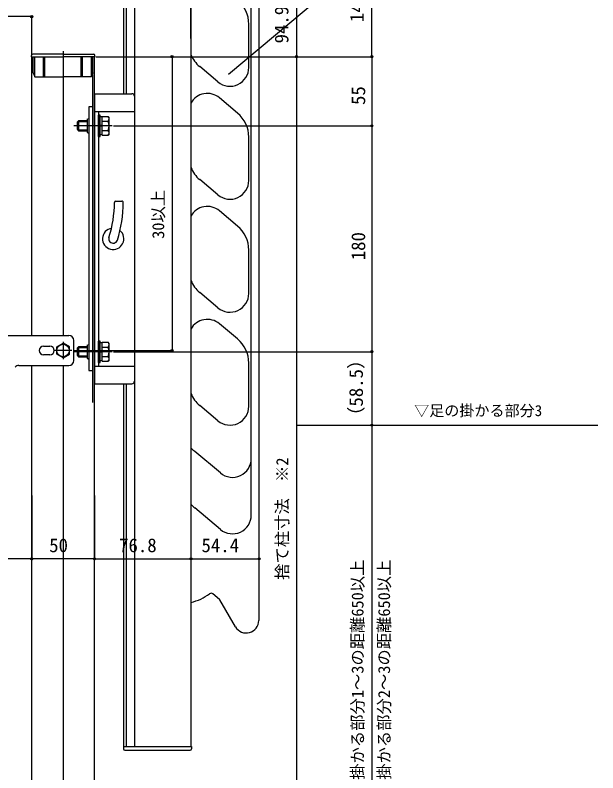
# Model space of a CAD drawing. Units: millimetres, scale not verified. Extents: x -876 to 875, y -1310 to 1303.
# Drawn here: x -467 to -3, y 184 to 788 of the extents above; entities that cross this region are included whole.
import ezdxf
from ezdxf.enums import TextEntityAlignment as Align

# ---------------------------------------------------------------- set-up
doc = ezdxf.new("R2010")
doc.units = ezdxf.units.MM
doc.header["$LTSCALE"] = 6
for name, color, linetype in [('0-1_USER1', 3, 'Continuous'), ('0-3_YKK_12', 2, 'Continuous'), ('0-4_YKK_13', 4, 'Continuous'), ('0-5_YKK_A1', 4, 'Continuous'), ('0-6_YKK_D', 6, 'Continuous')]:
    doc.layers.add(name, color=color, linetype=linetype)
doc.styles.add('ＭＳ ゴシック', font='')
doc.styles.get('ＭＳ ゴシック').set_extended_font_data('MS Gothic')

msp = doc.modelspace()

# ---------------------------------------------------------------- linework, layer by layer
at = {"layer": '0-3_YKK_12'}
for p, q in [((-454, 532.721), (-454, 754.721)), ((-429, 759.221), (-429, 532.721)), ((-404, 54.721), (-404, 754.721)), ((-405.4, 479.221), (-405.4, 740.221)), ((-404.1, 479.221), (-404.1, 740.221)), ((-454, 132.721), (-454, 508.721)), ((-429, 508.721), (-429, 132.721))]:
    msp.add_line(p, q, dxfattribs=at)
at = {"layer": '0-4_YKK_13'}
for p, q in [((-140.364, 872.125), (-297.2, 740.524)), ((-279.103, 389.603), (-279.103, 862.626)), ((-273.103, 862.621), (-273.103, 305.621)), ((-380.9, 805.221), (-380.9, 725.221)), ((-378.7, 805.221), (-378.7, 725.221)), ((-372.2, 805.221), (-372.225, 205.221)), ((-327.2, 805.221), (-327.225, 205.221)), ((-281.103, 746.222), (-281.103, 780.722)), ((-454.2, 754.721), (-454.2, 755.721)), ((-454.2, 754.721), (-429, 754.721)), ((-429, 756.721), (-453.2, 756.721)), ((-452.7, 742.018), (-452.7, 754.721)), ((-451.5, 738.721), (-451.5, 754.721)), ((-444.5, 738.721), (-444.5, 754.721)), ((-443.5, 738.721), (-443.5, 754.721)), ((-429, 756.721), (-404.8, 756.721)), ((-403.8, 754.721), (-429, 754.721)), ((-414.5, 738.721), (-414.5, 754.721)), ((-413.5, 738.721), (-413.5, 754.721)), ((-406.5, 738.721), (-406.5, 754.721)), ((-405.3, 742.018), (-405.3, 754.721)), ((-403.8, 754.721), (-403.8, 755.721)), ((-305.745, 734.732), (-320.173, 746.838)), ((-452.7, 742.018), (-451.5, 738.721)), ((-451.5, 738.721), (-429, 738.721)), ((-406.5, 738.721), (-429, 738.721)), ((-405.3, 742.018), (-406.5, 738.721)), ((-404.1, 725.221), (-404.1, 494.221)), ((-404.1, 725.221), (-374.2, 725.221)), ((-290.034, 709.873), (-304.461, 721.979)), ((-404.1, 711.221), (-372.2, 711.221)), ((-400.9, 711.221), (-400.9, 508.221)), ((-397.9, 706.771), (-399.5, 706.771)), ((-397.9, 707.227), (-392.981, 707.227)), ((-397.9, 692.216), (-397.9, 707.227)), ((-392.4, 706.221), (-392.981, 707.227)), ((-417.9, 702.521), (-416.7, 703.721)), ((-417.9, 702.521), (-417.9, 696.921)), ((-417.348, 703.073), (-409.7, 703.073)), ((-416.7, 703.721), (-416.7, 695.721)), ((-409.7, 703.721), (-416.7, 703.721)), ((-409.7, 704.971), (-408.6, 705.606)), ((-409.7, 704.971), (-409.7, 694.471)), ((-397.9, 695.721), (-397.9, 703.721)), ((-397.9, 703.474), (-392.981, 703.474)), ((-392.4, 693.221), (-392.4, 706.221)), ((-389.9, 699.721), (-420.4, 699.721)), ((-417.9, 696.921), (-416.7, 695.721)), ((-417.348, 696.369), (-409.7, 696.369)), ((-416.7, 695.721), (-409.7, 695.721)), ((-409.7, 694.471), (-408.6, 693.836)), ((-397.9, 699.971), (-399.5, 699.971)), ((-397.9, 699.471), (-399.5, 699.471)), ((-397.9, 695.969), (-392.981, 695.969)), ((-399.5, 692.671), (-397.9, 692.671)), ((-397.9, 692.216), (-392.981, 692.216)), ((-392.4, 693.221), (-392.981, 692.216)), ((-281.103, 656.222), (-281.103, 690.722)), ((-305.745, 644.732), (-320.173, 656.838)), ((-387.096, 639.721), (-382.096, 639.721)), ((-290.034, 619.873), (-304.461, 631.979)), ((-281.103, 566.222), (-281.103, 600.722)), ((-305.745, 554.732), (-320.173, 566.838)), ((-290.034, 529.873), (-304.461, 541.979)), ((-481, 532.721), (-424.5, 532.721)), ((-429, 527.721), (-429, 513.721)), ((-420.5, 512.721), (-420.5, 528.721)), ((-409.7, 524.971), (-408.6, 525.606)), ((-397.9, 526.771), (-399.5, 526.771)), ((-397.9, 527.227), (-392.981, 527.227)), ((-397.9, 512.216), (-397.9, 527.227)), ((-392.4, 526.221), (-392.981, 527.227)), ((-392.4, 513.221), (-392.4, 526.221)), ((-444.5, 524.221), (-439.5, 524.221)), ((-422, 520.721), (-436, 520.721)), ((-389.9, 519.721), (-420.4, 519.721)), ((-417.9, 522.521), (-416.7, 523.721)), ((-417.9, 522.521), (-417.9, 516.921)), ((-417.348, 523.073), (-409.7, 523.073)), ((-416.7, 523.721), (-416.7, 515.721)), ((-409.7, 523.721), (-416.7, 523.721)), ((-409.7, 524.971), (-409.7, 514.471)), ((-397.9, 519.971), (-399.5, 519.971)), ((-397.9, 519.471), (-399.5, 519.471)), ((-397.9, 515.721), (-397.9, 523.721)), ((-397.9, 523.474), (-392.981, 523.474)), ((-439.5, 517.221), (-444.5, 517.221)), ((-417.9, 516.921), (-416.7, 515.721)), ((-417.348, 516.369), (-409.7, 516.369)), ((-416.7, 515.721), (-409.7, 515.721)), ((-409.7, 514.471), (-408.6, 513.836)), ((-397.9, 515.969), (-392.981, 515.969)), ((-392.4, 513.221), (-392.981, 512.216)), ((-464.343, 508.721), (-424.5, 508.721)), ((-404.1, 508.221), (-372.2, 508.221)), ((-399.5, 512.671), (-397.9, 512.671)), ((-397.9, 512.216), (-392.981, 512.216)), ((-281.103, 476.222), (-281.103, 510.722)), ((-404.1, 494.221), (-374.2, 494.221)), ((-380.9, 494.221), (-380.925, 203.221)), ((-378.7, 494.221), (-378.725, 205.221)), ((-305.745, 464.732), (-320.173, 476.838)), ((-303.745, 423.159), (-324.173, 440.3)), ((-303.745, 378.159), (-324.173, 395.3)), ((-304.327, 322.261), (-309.79, 326.845)), ((-291.764, 300.621), (-304.104, 321.995)), ((-379.925, 202.221), (-327.725, 202.221))]:
    msp.add_line(p, q, dxfattribs=at)
for points in [[(-405.4, 504.721), (-405.4, 714.721), (-408.6, 714.721), (-408.6, 504.721)], [(-401.1, 708.221), (-401.1, 691.221), (-399.5, 691.221), (-399.5, 708.221)], [(-401.1, 528.221), (-401.1, 511.221), (-399.5, 511.221), (-399.5, 528.221)]]:
    msp.add_lwpolyline(points, close=True, dxfattribs=at)
for points in [[(-429, 514.948), (-434, 517.835), (-434, 523.608), (-429, 526.495)], [(-429, 514.948), (-424, 517.835), (-424, 523.608), (-429, 526.495)], [(-380.925, 205.221), (-326.725, 205.221), (-326.725, 203.221)]]:
    msp.add_lwpolyline(points, dxfattribs=at)
msp.add_circle((-429, 520.721), 5, dxfattribs=at)
for centre, radius, start, end in [((-306.103, 780.722), 25, 0, 50), ((-453.2, 755.721), 1, 90, 180), ((-404.8, 755.721), 1, 0, 90), ((-304.103, 765.989), 25, 202.50174, 230), ((-296.103, 746.222), 15, 230, 0), ((-374.2, 723.221), 2, 0, 90), ((-314.103, 710.488), 15, 50, 150.82288), ((-395.723, 705.351), 3.323, 325.61575, 34.38425), ((-306.103, 690.722), 25, 0, 50), ((-404.819, 699.721), 12.419, 342.41205, 17.58795), ((-395.723, 694.092), 3.323, 325.61575, 34.38425), ((-304.103, 675.989), 25, 202.50174, 230), ((-296.103, 656.222), 15, 230, 0), ((-481.096, 638.858), 93, 342.42628, 359.9168), ((-387.096, 638.721), 1, 90, 179.9168), ((-481.096, 638.858), 100, 342.42628, 359.921), ((-382.096, 638.721), 1, 359.921, 90), ((-314.103, 620.488), 15, 50, 150.82288), ((-389.1, 609.721), 8.5, 99.06344, 50.39019), ((-306.103, 600.722), 25, 0, 50), ((-389.1, 609.721), 3.5, 162.42628, 342.42628), ((-304.103, 585.989), 25, 202.50174, 230), ((-296.103, 566.222), 15, 230, 0), ((-314.103, 530.488), 15, 50, 150.82288), ((-424.5, 528.721), 4, 0, 90), ((-395.723, 525.351), 3.323, 325.61575, 34.38425), ((-306.103, 510.722), 25, 0, 50), ((-444.5, 520.721), 3.5, 90, 270), ((-439.5, 520.721), 3.5, 270, 90), ((-404.819, 519.721), 12.419, 342.41205, 17.58795), ((-395.723, 514.092), 3.323, 325.61575, 34.38425), ((-464.343, 504.721), 4, 90, 134.99992), ((-424.5, 512.721), 4, 270, 0), ((-374.2, 496.221), 2, 270, 0), ((-304.103, 495.989), 25, 202.50174, 230), ((-296.103, 476.222), 15, 230, 0), ((-308.103, 459.346), 25, 220.19362, 230), ((-294.103, 434.649), 15, 230.00001, 360), ((-308.103, 414.451), 25, 220.19362, 230), ((-294.103, 389.649), 15, 230.00001, 360), ((-336.103, 359.042), 40, 282.86076, 306.57674), ((-336.103, 359.042), 40, 282.86076, 306.57674), ((-311.076, 325.313), 2, 50, 126.57674), ((-304.97, 321.495), 1, 30, 50), ((-283.103, 305.621), 10, 210, 0), ((-379.925, 203.221), 1, 180, 270), ((-327.725, 203.221), 1, 270, 0)]:
    msp.add_arc(centre, radius, start, end, dxfattribs=at)
for centre, major_axis, start_param, end_param in [((-444, 740.638), (0, -1.38), 1.5707963, 4.712389), ((-414, 740.638), (0, 1.38), 4.712389, 7.8539816)]:
    msp.add_ellipse(centre, major_axis=major_axis, ratio=0.362319, start_param=start_param, end_param=end_param, dxfattribs=at)
at = {"layer": '0-5_YKK_A1'}
msp.add_line((-243.103, 461.222), (-3.103, 461.222), dxfattribs=at)
at = {"layer": '0-6_YKK_D'}
for p, q in [((-183.103, 754.721), (-183.103, 895.621)), ((-243.103, 849.621), (-243.103, 754.721)), ((-327.2, 769.133), (-327.2, 817.721)), ((-454, 786.721), (-493, 786.721)), ((-454, 755.721), (-454, 787.721)), ((-402.8, 754.721), (-182.103, 754.721)), ((-402.8, 754.721), (-182.103, 754.721)), ((-402.8, 754.721), (-242.103, 754.721)), ((-402.8, 754.721), (-341.205, 754.721)), ((-342.205, 754.721), (-342.205, 520.721)), ((-271.2, 754.721), (-242.103, 754.721)), ((-243.103, 754.721), (-243.103, 54.721)), ((-183.103, 754.721), (-183.103, 699.721)), ((-388.9, 699.721), (-182.103, 699.721)), ((-388.9, 699.721), (-182.103, 699.721)), ((-183.103, 699.721), (-183.103, 519.721)), ((-421, 520.721), (-341.205, 520.721)), ((-388.9, 519.721), (-182.103, 519.721)), ((-272.103, 519.721), (-182.103, 519.721)), ((-183.103, 519.721), (-183.103, 461.222)), ((-454, 405.221), (-454, 353.721)), ((-454, 405.221), (-454, 353.721)), ((-404, 405.221), (-404, 353.721)), ((-404, 405.221), (-404, 353.721)), ((-454, 354.721), (-500, 354.721)), ((-404, 354.721), (-454, 354.721)), ((-404, 354.721), (-327.2, 354.721)), ((-327.2, 354.721), (-272.8, 354.721))]:
    msp.add_line(p, q, dxfattribs=at)
msp.add_lwpolyline([(-183.103, 461.222), (-183.103, 22.721), (-183.103, -112.191)], dxfattribs=at)
for centre in [(-454, 786.721), (-342.205, 754.721), (-243.103, 754.721), (-243.103, 754.721), (-183.103, 754.721), (-183.103, 754.721), (-183.103, 699.721), (-183.103, 699.721), (-342.205, 520.721), (-183.103, 519.721), (-183.103, 519.721), (-183.103, 461.222), (-183.103, 461.222), (-454, 354.721), (-454, 354.721), (-404, 354.721), (-404, 354.721), (-327.2, 354.721), (-327.2, 354.721), (-272.8, 354.721)]:
    msp.add_circle(centre, 0.875, dxfattribs=at)

# ---------------------------------------------------------------- texts
at = {"layer": '0-1_USER1', "style": 'ＭＳ ゴシック'}
msp.add_text('▽足の掛かる部分3', height=8.798, dxfattribs=at).set_placement((-149.399, 465.791), align=Align.BOTTOM_LEFT)
at = {"layer": '0-6_YKK_D', "style": 'ＭＳ ゴシック'}
for s, height, p in [('140.9 ※1', 11, (-186.211, 782.345)), ('94.9 ※1', 11, (-246.211, 765.353)), ('55', 11, (-185.103, 716.312)), ('30以上', 9.531, (-345.609, 609.69)), ('180', 11, (-185.103, 592.591)), ('（58.5）', 11, (-186.893, 461.026)), ('捨て柱寸法\u3000※2', 9.531, (-246.876, 337.986)), ('（外付）X<650のとき足の掛かる部分1～3の距離650以上', 9.531, (-186.876, 29.282)), ('（中付）X<650のとき足の掛かる部分2～3の距離650以上', 9.531, (-165.74, 29.282))]:
    msp.add_text(s, height=height, rotation=90, dxfattribs=at).set_placement(p, align=Align.BOTTOM_LEFT)
for s, p in [('50', (-440.08, 356.721)), ('76.8', (-384.393, 356.721)), ('54.4', (-318.793, 356.721))]:
    msp.add_text(s, height=11, dxfattribs=at).set_placement(p, align=Align.BOTTOM_LEFT)

doc.saveas('drawing.dxf')
